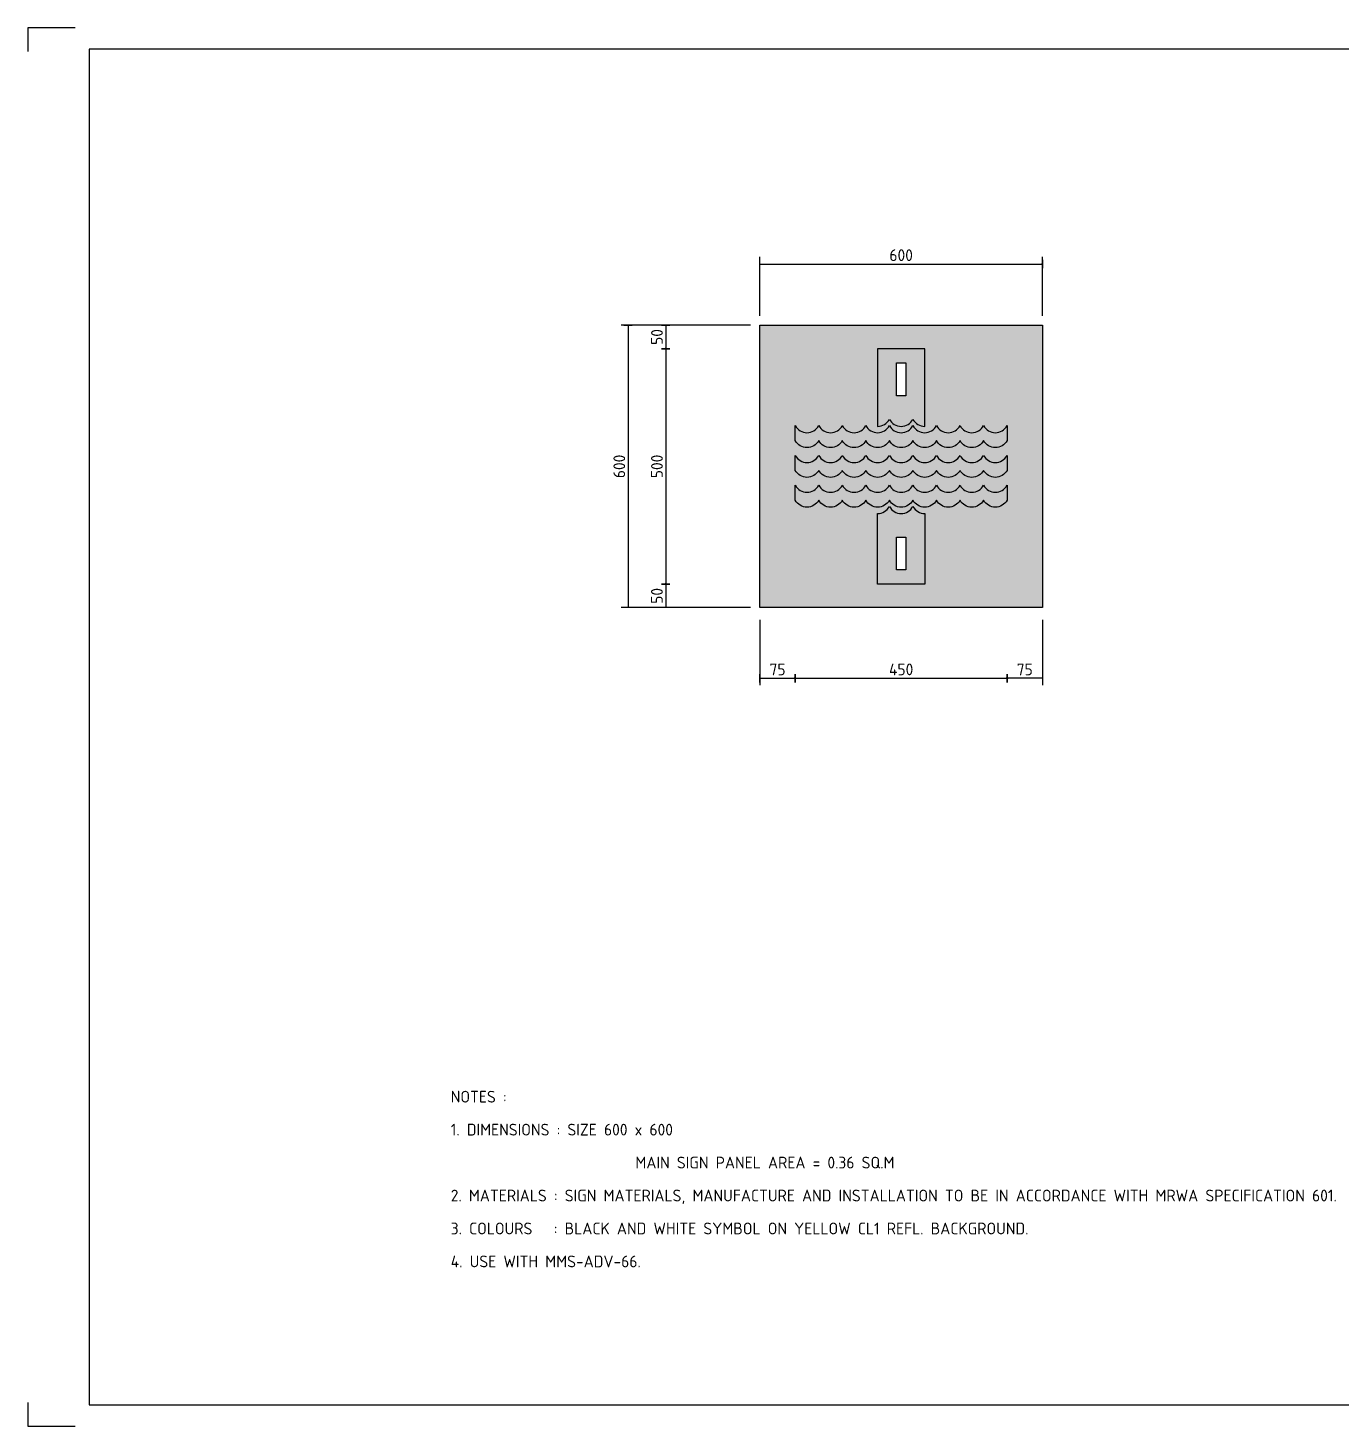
# Model space of a CAD drawing. Extents: x 0 to 420, y 0 to 297.
# Drawn here: x 0 to 278.9, y 0 to 297 of the extents above; entities that cross this region are included whole.
import ezdxf
from ezdxf.enums import TextEntityAlignment as Align

# ---------------------------------------------------------------- set-up
doc = ezdxf.new("R2010")
doc.units = 0
doc.header["$PDMODE"] = 3
doc.layers.get('0').update_dxf_attribs({"linetype": 'CONTINUOUS'})
doc.layers.get('DEFPOINTS').update_dxf_attribs({"linetype": 'CONTINUOUS'})
for name, color, linetype in [('L25', 1, 'CONTINUOUS'), ('NOTES', 1, 'CONTINUOUS'), ('T25', 1, 'CONTINUOUS'), ('TBLK18', 4, 'CONTINUOUS'), ('TBLK25', 1, 'CONTINUOUS'), ('TBLK35', 3, 'CONTINUOUS'), ('TBLK50', 7, 'CONTINUOUS')]:
    doc.layers.add(name, color=color, linetype=linetype)
doc.layers.add('YELLOW', color=7, linetype='CONTINUOUS', true_color=0xfedb00)
doc.styles.add('ISO', font='iso3098b.shx')
doc.dimstyles.new('SIGNSDIM', dxfattribs={"dimtxt": 2.5, "dimasz": 0.2, "dimexe": 1.5, "dimexo": 2, "dimtad": 1, "dimdec": 4, "dimlfac": 10, "dimrnd": 1, "dimdsep": 46, "dimtxsty": 'ISO', "dimblk": 'SGNDIM', "dimcen": 2.5, "dimse2": 1, "dimadec": 0, "dimazin": 0, "dimtfac": 1, "dimtdec": 4, "dimtix": 1, "dimtmove": 0, "dimatfit": 3, "dimldrblk": 'SGNDIM', "dimfxl": 1, "dimtolj": 1, "dimtzin": 0, "dimarcsym": 0})

# ---------------------------------------------------------------- blocks, each defined once
blk = doc.blocks.new('SGNDIM')
for p, q in [((0, 0), (-1, 0)), ((0, 4.5), (0, -4.5))]:
    blk.add_line(p, q)
blk = doc.blocks.new('*D1')
at = {"layer": 'DEFPOINTS', "color": 0, "transparency": 16777216}
for p in [(155.4569428568548, 233.8560857507413), (127.4569428568548, 173.8560857507413), (155.4569428568548, 173.8560857507413)]:
    blk.add_point(p, dxfattribs=at)
at = {"layer": 'T25', "color": 0, "lineweight": -2, "transparency": 16777216}
for p, q in [((153.4569428568548, 233.8560857507413), (125.9569428568548, 233.8560857507413)), ((127.4569428568548, 233.6560857507413), (127.4569428568548, 174.0560857507413)), ((153.4569428568548, 173.8560857507413), (125.9569428568548, 173.8560857507413))]:
    blk.add_line(p, q, dxfattribs=at)
at = {"layer": 'T25', "color": 0, "lineweight": -2, "transparency": 16777216, "xscale": 0.2, "yscale": 0.2, "zscale": 0.2}
for p, rotation in [((127.4569428568548, 233.8560857507413), 90), ((127.4569428568548, 173.8560857507413), 270)]:
    blk.add_blockref('SGNDIM', p, dxfattribs=dict(at, rotation=rotation))
at = {"layer": 'T25', "color": 0, "transparency": 16777216, "insert": (125.5819428568547, 203.8560857507413), "char_height": 2.5, "attachment_point": 5, "rotation": 90, "style": 'ISO'}
blk.add_mtext('\\A1;600', dxfattribs=at)
blk = doc.blocks.new('*D2')
at = {"layer": 'DEFPOINTS', "color": 0, "transparency": 16777216}
for p in [(155.4569428568548, 173.2996001203972), (162.956942856855, 173.2996001203972), (162.956942856855, 158.8560857507413)]:
    blk.add_point(p, dxfattribs=at)
at = {"layer": 'T25', "color": 0, "lineweight": -2, "transparency": 16777216}
for p, q in [((155.4569428568548, 171.2996001203972), (155.4569428568548, 157.3560857507413)), ((155.6569428568548, 158.8560857507413), (162.756942856855, 158.8560857507413))]:
    blk.add_line(p, q, dxfattribs=at)
at = {"layer": 'T25', "color": 0, "lineweight": -2, "transparency": 16777216, "xscale": 0.2, "yscale": 0.2, "zscale": 0.2, "rotation": 180}
blk.add_blockref('SGNDIM', (155.4569428568548, 158.8560857507413), dxfattribs=at)
at = {"layer": 'T25', "color": 0, "lineweight": -2, "transparency": 16777216, "xscale": 0.2, "yscale": 0.2, "zscale": 0.2}
blk.add_blockref('SGNDIM', (162.956942856855, 158.8560857507413), dxfattribs=at)
at = {"layer": 'T25', "color": 0, "transparency": 16777216, "insert": (159.2069428568549, 160.7310857507413), "char_height": 2.5, "attachment_point": 5, "style": 'ISO'}
blk.add_mtext('\\A1;75', dxfattribs=at)
blk = doc.blocks.new('*D3')
at = {"layer": 'DEFPOINTS', "color": 0, "transparency": 16777216}
for p in [(162.956942856855, 174.0512340473305), (207.9569428568546, 174.0512340473305), (207.9569428568546, 158.8560857507413)]:
    blk.add_point(p, dxfattribs=at)
at = {"layer": 'T25', "color": 0, "lineweight": -2, "transparency": 16777216}
blk.add_line((163.156942856855, 158.8560857507413), (207.7569428568546, 158.8560857507413), dxfattribs=at)
at = {"layer": 'T25', "color": 0, "lineweight": -2, "transparency": 16777216, "xscale": 0.2, "yscale": 0.2, "zscale": 0.2, "rotation": 180}
blk.add_blockref('SGNDIM', (162.956942856855, 158.8560857507413), dxfattribs=at)
at = {"layer": 'T25', "color": 0, "lineweight": -2, "transparency": 16777216, "xscale": 0.2, "yscale": 0.2, "zscale": 0.2}
blk.add_blockref('SGNDIM', (207.9569428568546, 158.8560857507413), dxfattribs=at)
at = {"layer": 'T25', "color": 0, "transparency": 16777216, "insert": (185.4569428568548, 160.7310857507413), "char_height": 2.5, "attachment_point": 5, "style": 'ISO'}
blk.add_mtext('\\A1;450', dxfattribs=at)
blk = doc.blocks.new('*D4')
at = {"layer": 'DEFPOINTS', "color": 0, "transparency": 16777216}
for p in [(151.8064320947072, 233.8560857507413), (135.4569428568548, 228.8560857507412), (151.8064320947072, 228.8560857507412)]:
    blk.add_point(p, dxfattribs=at)
at = {"layer": 'T25', "color": 0, "lineweight": -2, "transparency": 16777216}
for p, q in [((149.8064320947072, 233.8560857507413), (133.9569428568548, 233.8560857507413)), ((135.4569428568548, 233.6560857507413), (135.4569428568548, 229.0560857507412))]:
    blk.add_line(p, q, dxfattribs=at)
at = {"layer": 'T25', "color": 0, "lineweight": -2, "transparency": 16777216, "xscale": 0.2, "yscale": 0.2, "zscale": 0.2}
for p, rotation in [((135.4569428568548, 233.8560857507413), 90), ((135.4569428568548, 228.8560857507412), 270)]:
    blk.add_blockref('SGNDIM', p, dxfattribs=dict(at, rotation=rotation))
at = {"layer": 'T25', "color": 0, "transparency": 16777216, "insert": (133.5819428568547, 231.3560857507413), "char_height": 2.5, "attachment_point": 5, "rotation": 90, "style": 'ISO'}
blk.add_mtext('\\A1;50', dxfattribs=at)
blk = doc.blocks.new('*D5')
at = {"layer": 'DEFPOINTS', "color": 0, "transparency": 16777216}
for p in [(218.790276190188, 228.8560857507412), (135.4569428568548, 178.8560857507413), (218.790276190188, 178.8560857507413)]:
    blk.add_point(p, dxfattribs=at)
at = {"layer": 'T25', "color": 0, "lineweight": -2, "transparency": 16777216}
blk.add_line((135.4569428568549, 228.6560857507412), (135.4569428568548, 179.0560857507413), dxfattribs=at)
at = {"layer": 'T25', "color": 0, "lineweight": -2, "transparency": 16777216, "xscale": 0.2, "yscale": 0.2, "zscale": 0.2}
for p, rotation in [((135.4569428568549, 228.8560857507412), 90), ((135.4569428568548, 178.8560857507413), 270)]:
    blk.add_blockref('SGNDIM', p, dxfattribs=dict(at, rotation=rotation))
at = {"layer": 'T25', "color": 0, "transparency": 16777216, "insert": (133.5819428568548, 203.8560857507413), "char_height": 2.5, "attachment_point": 5, "rotation": 90, "style": 'ISO'}
blk.add_mtext('\\A1;500', dxfattribs=at)
blk = doc.blocks.new('*D6')
at = {"layer": 'DEFPOINTS', "color": 0, "transparency": 16777216}
for p in [(146.5680539679659, 178.8560857507413), (135.4569428568548, 173.8560857507413), (146.5680539679659, 173.8560857507413)]:
    blk.add_point(p, dxfattribs=at)
at = {"layer": 'T25', "color": 0, "lineweight": -2, "transparency": 16777216}
for p, q in [((135.4569428568548, 178.6560857507413), (135.4569428568548, 174.0560857507413)), ((144.5680539679659, 173.8560857507413), (133.9569428568548, 173.8560857507413))]:
    blk.add_line(p, q, dxfattribs=at)
at = {"layer": 'T25', "color": 0, "lineweight": -2, "transparency": 16777216, "xscale": 0.2, "yscale": 0.2, "zscale": 0.2}
for p, rotation in [((135.4569428568548, 178.8560857507413), 90), ((135.4569428568548, 173.8560857507413), 270)]:
    blk.add_blockref('SGNDIM', p, dxfattribs=dict(at, rotation=rotation))
at = {"layer": 'T25', "color": 0, "transparency": 16777216, "insert": (133.5819428568547, 176.3560857507413), "char_height": 2.5, "attachment_point": 5, "rotation": 90, "style": 'ISO'}
blk.add_mtext('\\A1;50', dxfattribs=at)
blk = doc.blocks.new('*D7')
at = {"layer": 'DEFPOINTS', "color": 0, "transparency": 16777216}
for p in [(215.4569428568548, 246.8560857507413), (155.4569428568548, 233.8560857507413), (215.4569428568548, 233.8560857507413)]:
    blk.add_point(p, dxfattribs=at)
at = {"layer": 'T25', "color": 0, "lineweight": -2, "transparency": 16777216}
for p, q in [((155.4569428568548, 235.8560857507413), (155.4569428568548, 248.3560857507413)), ((155.6569428568548, 246.8560857507413), (215.2569428568548, 246.8560857507413)), ((215.4569428568548, 235.8560857507413), (215.4569428568548, 248.3560857507413))]:
    blk.add_line(p, q, dxfattribs=at)
at = {"layer": 'T25', "color": 0, "lineweight": -2, "transparency": 16777216, "xscale": 0.2, "yscale": 0.2, "zscale": 0.2, "rotation": 180}
blk.add_blockref('SGNDIM', (155.4569428568548, 246.8560857507413), dxfattribs=at)
at = {"layer": 'T25', "color": 0, "lineweight": -2, "transparency": 16777216, "xscale": 0.2, "yscale": 0.2, "zscale": 0.2}
blk.add_blockref('SGNDIM', (215.4569428568548, 246.8560857507413), dxfattribs=at)
at = {"layer": 'T25', "color": 0, "transparency": 16777216, "insert": (185.4569428568548, 248.7310857507413), "char_height": 2.5, "attachment_point": 5, "style": 'ISO'}
blk.add_mtext('\\A1;600', dxfattribs=at)
blk = doc.blocks.new('A3BBLK')
at = {"layer": 'TBLK25'}
for p, q in [((10, 297), (0, 297)), ((0, 297), (0, 292)), ((0, 5), (0, 0)), ((0, 0), (10, 0))]:
    blk.add_line(p, q, dxfattribs=at)
at = {"layer": 'TBLK50'}
for p, q in [((415.5000000000002, 292.5), (13, 292.5)), ((13, 292.5), (13, 4.5)), ((13, 4.5), (415.5000000000002, 4.5))]:
    blk.add_line(p, q, dxfattribs=at)
blk = doc.blocks.new('a3_in_vtblk')
blk.add_blockref('A3BBLK', (-3.741840828297427e-07, 1.894474053187878e-07))
at = {"layer": 'TBLK18', "style": 'ISO'}
for tag, p, height in [('GROUND_SURVEY_STD.', (381.875222273204, 126.1053199401716), 1.8), ('SURVEY_CAPTURE_DATE', (381.9454161662899, 122.6053199401716), 1.8), ('MAPPING_SURVEY_STD.', (381.9454161662899, 119.1053199401716), 1.8), ('MAPPING_CAPTURE_DATE', (381.9454161662898, 115.6053199401716), 1.8), ('PROJECT_ZONE', (381.9454161662899, 112.1053199401716), 1.8), ('HEIGHT_DATUM', (381.9454161662898, 108.6053199401714), 1.8), ('CLIENT_STREET_NAME', (355.5137892048512, 86.94082754562629), 1.5), ('CLIENT_TELEPHONE_NO.', (368.3055848069769, 84.67709447489977), 1.5), ('CLIENT_SUBURB_POSTCODE', (388.4876002642824, 86.9408275456263), 1.5), ('CLIENT_FAX_NO.', (393.555162257961, 84.67709447489979), 1.5), ('STREET_NAME', (355.5137892048512, 62.09980777502454), 1.5), ('SUBURB_POSTCODE', (388.4876002642824, 62.09980777502456), 1.5), ('TELEPHONE_NO.', (368.3055848069769, 59.83607470429803), 1.5), ('FAX_NO.', (393.555162257961, 59.83607470429804), 1.5)]:
    blk.add_attdef(tag, p, '', height=height, dxfattribs=at)
for tag, p in [('CLIENT_MR_DIRECTORATE', (381.4999755770158, 92.95956004759233)), ('MR_DIRECTORATE', (381.4999755770158, 68.11854027699059))]:
    blk.add_attdef(tag, text='', height=1.5, dxfattribs=at).set_placement(p, align=Align.CENTER)
at = {"layer": 'TBLK25', "style": 'ISO'}
for tag, height, p in [('CLIENT_MR__BRANCH', 2, (381.4999755770158, 90.03992980102237)), ('MR_BRANCH', 2, (381.4999755770158, 65.19891003042062)), ('ROAD_SECTION', 1.75, (384.4999996258161, 29.16173915914942)), ('SLK', 1.75, (384.4999996258161, 26.10752480193321)), ('CHAINAGE', 1.75, (384.4999996258161, 19.20540326262937))]:
    blk.add_attdef(tag, text='', height=height, dxfattribs=at).set_placement(p, align=Align.CENTER)
for tag, p, height in [('FILE_NUMBER', (371.7734368758553, 54.23654958023184), 2.5), ('DESIGNED_/_DRAWN', (371.7734368758553, 49.48654958023184), 2), ('VERIFIED', (371.7734368758553, 44.48654958023184), 2), ('APPROVED', (371.7734368758553, 39.48654958023184), 2), ('LOCAL_AUTHORITY', (370.4803377219841, 16.73347307702431), 1.25)]:
    blk.add_attdef(tag, p, '', height=height, dxfattribs=at)
at = {"layer": 'TBLK35', "style": 'ISO', "width": 0.9}
for tag, p in [('ROAD_PROJECT&NUMBER', (384.4999996258161, 32.230685934961)), ('DRAWING_DESCRIPTION', (384.4999996258161, 22.28803376023848))]:
    blk.add_attdef(tag, text='', height=2.5, dxfattribs=at).set_placement(p, align=Align.CENTER)
at = {"layer": 'TBLK50', "style": 'ISO'}
blk.add_attdef('MRWA_DRG_NUMBER', (356.2877078814561, 6.084560384789711), '', height=5, dxfattribs=at)
blk = doc.blocks.new('*D26')
at = {"layer": 'DEFPOINTS', "color": 0, "transparency": 16777216}
for p in [(207.9569428568546, 173.2996001203972), (215.4569428568548, 173.2996001203972), (207.9569428568546, 158.8560857507413)]:
    blk.add_point(p, dxfattribs=at)
at = {"layer": 'T25', "color": 0, "lineweight": -2, "transparency": 16777216}
for p, q in [((215.4569428568548, 171.2996001203972), (215.4569428568548, 157.3560857507413)), ((215.2569428568548, 158.8560857507413), (208.1569428568546, 158.8560857507413))]:
    blk.add_line(p, q, dxfattribs=at)
at = {"layer": 'T25', "color": 0, "lineweight": -2, "transparency": 16777216, "xscale": 0.2, "yscale": 0.2, "zscale": 0.2, "rotation": 180}
blk.add_blockref('SGNDIM', (207.9569428568546, 158.8560857507413), dxfattribs=at)
at = {"layer": 'T25', "color": 0, "lineweight": -2, "transparency": 16777216, "xscale": 0.2, "yscale": 0.2, "zscale": 0.2}
blk.add_blockref('SGNDIM', (215.4569428568548, 158.8560857507413), dxfattribs=at)
at = {"layer": 'T25', "color": 0, "transparency": 16777216, "insert": (211.7069428568547, 160.7310857507413), "char_height": 2.5, "attachment_point": 5, "style": 'ISO'}
blk.add_mtext('\\A1;75', dxfattribs=at)

msp = doc.modelspace()

# ---------------------------------------------------------------- hatches: boundary and pattern name
at = {"layer": 'L25'}
h = msp.add_hatch(color=256, dxfattribs=at)
edge = h.paths.add_edge_path()
edge.add_line((190.4569428568548, 212.3560857507412), (190.4569428568548, 228.8560857507411))
edge.add_line((190.4569428568548, 228.8560857507411), (180.4569428568548, 228.8560857507412))
edge.add_line((180.4569428568548, 228.8560857507412), (180.4569428568548, 212.3560857507413))
edge.add_arc((180.4569428568548, 215.1894190840746), 2.833333333333314, 270, 331.9275130641466)
edge.add_arc((185.4569428568548, 215.1894190840746), 2.833333333333325, 208.0724869358526, 331.9275130641474)
edge.add_arc((190.4569428568548, 215.1894190840746), 2.833333333333338, 208.0724869358531, 270)
h.paths.add_polyline_path([(184.4569428568548, 218.8560857507412), (184.4569428568548, 225.8560857507412), (186.4569428568547, 225.8560857507412), (186.4569428568547, 218.8560857507412)], flags=16)
h = msp.add_hatch(color=256, dxfattribs=at)
edge = h.paths.add_edge_path()
edge.add_arc((205.4569428568548, 210.6894190840746), 2.833333333333325, 208.0724869358526, 331.9275130641474, ccw=False)
edge.add_arc((200.4569428568548, 210.6894190840747), 2.833333333333338, 208.0724869358529, 331.92751306414686, ccw=False)
edge.add_arc((195.4569428568547, 210.6894190840746), 2.833333333333348, 208.0724869358534, 331.9275130641489, ccw=False)
edge.add_arc((190.4569428568548, 210.6894190840746), 2.833333333333311, 208.0724869358526, 331.9275130641479, ccw=False)
edge.add_arc((185.4569428568548, 210.6894190840746), 2.833333333333325, 208.0724869358526, 331.9275130641474, ccw=False)
edge.add_arc((180.4569428568548, 210.6894190840746), 2.833333333333313, 208.0724869358521, 331.9275130641466, ccw=False)
edge.add_arc((175.4569428568548, 210.6894190840746), 2.833333333333286, 208.0724869358519, 331.92751306414766, ccw=False)
edge.add_arc((170.4569428568549, 210.6894190840746), 2.833333333333273, 208.0724869358524, 331.9275130641481, ccw=False)
edge.add_arc((165.4569428568549, 210.6894190840746), 2.833333333333286, 208.0724869358519, 331.92751306414766, ccw=False)
edge.add_line((162.956942856855, 209.3560857507413), (162.956942856855, 212.522752417408))
edge.add_arc((165.4569428568549, 213.8560857507413), 2.833333333333286, 208.0724869358524, 331.9275130641471)
edge.add_arc((170.4569428568549, 213.8560857507413), 2.833333333333299, 208.0724869358529, 331.9275130641476)
edge.add_arc((175.4569428568548, 213.8560857507413), 2.833333333333286, 208.0724869358524, 331.9275130641471)
edge.add_arc((180.4569428568548, 213.8560857507412), 2.833333333333311, 208.0724869358521, 331.9275130641466)
edge.add_arc((185.4569428568548, 213.8560857507412), 2.833333333333325, 208.0724869358526, 331.9275130641474)
edge.add_arc((190.4569428568548, 213.8560857507412), 2.833333333333338, 208.0724869358531, 331.9275130641474)
edge.add_arc((195.4569428568547, 213.8560857507413), 2.833333333333326, 208.0724869358539, 331.9275130641484)
edge.add_arc((200.4569428568548, 213.8560857507413), 2.833333333333286, 208.0724869358524, 331.9275130641474)
edge.add_arc((205.4569428568548, 213.8560857507413), 2.833333333333325, 208.0724869358526, 331.9275130641474)
edge.add_line((207.9569428568548, 212.522752417408), (207.9569428568548, 209.3560857507413))
h = msp.add_hatch(color=256, dxfattribs=at)
edge = h.paths.add_edge_path()
edge.add_arc((205.4569428568548, 204.3560857507413), 2.833333333333325, 208.0724869358526, 331.9275130641474, ccw=False)
edge.add_arc((200.4569428568548, 204.3560857507413), 2.833333333333338, 208.0724869358529, 331.92751306414686, ccw=False)
edge.add_arc((195.4569428568547, 204.3560857507413), 2.833333333333348, 208.0724869358534, 331.9275130641489, ccw=False)
edge.add_arc((190.4569428568548, 204.3560857507412), 2.833333333333311, 208.0724869358526, 331.9275130641479, ccw=False)
edge.add_arc((185.4569428568548, 204.3560857507412), 2.833333333333325, 208.0724869358526, 331.9275130641474, ccw=False)
edge.add_arc((180.4569428568548, 204.3560857507412), 2.833333333333313, 208.0724869358521, 331.9275130641466, ccw=False)
edge.add_arc((175.4569428568548, 204.3560857507412), 2.833333333333286, 208.0724869358519, 331.92751306414766, ccw=False)
edge.add_arc((170.4569428568549, 204.3560857507412), 2.833333333333273, 208.0724869358524, 331.9275130641481, ccw=False)
edge.add_arc((165.4569428568549, 204.3560857507412), 2.833333333333286, 208.0724869358519, 331.92751306414766, ccw=False)
edge.add_line((162.956942856855, 203.022752417408), (162.956942856855, 206.1894190840746))
edge.add_arc((165.4569428568549, 207.5227524174079), 2.833333333333286, 208.0724869358524, 331.9275130641471)
edge.add_arc((170.4569428568549, 207.5227524174079), 2.833333333333299, 208.0724869358529, 331.9275130641476)
edge.add_arc((175.4569428568548, 207.5227524174079), 2.833333333333286, 208.0724869358524, 331.9275130641471)
edge.add_arc((180.4569428568548, 207.5227524174079), 2.833333333333311, 208.0724869358521, 331.9275130641466)
edge.add_arc((185.4569428568548, 207.5227524174079), 2.833333333333325, 208.0724869358526, 331.9275130641474)
edge.add_arc((190.4569428568548, 207.5227524174079), 2.833333333333338, 208.0724869358531, 331.9275130641474)
edge.add_arc((195.4569428568547, 207.522752417408), 2.833333333333326, 208.0724869358539, 331.9275130641484)
edge.add_arc((200.4569428568548, 207.522752417408), 2.833333333333286, 208.0724869358524, 331.9275130641474)
edge.add_arc((205.4569428568548, 207.522752417408), 2.833333333333325, 208.0724869358526, 331.9275130641474)
edge.add_line((207.9569428568548, 206.1894190840746), (207.9569428568548, 203.022752417408))
h = msp.add_hatch(color=256, dxfattribs=at)
edge = h.paths.add_edge_path()
edge.add_arc((205.4569428568548, 198.022752417408), 2.833333333333325, 208.0724869358526, 331.9275130641474, ccw=False)
edge.add_arc((200.4569428568548, 198.022752417408), 2.833333333333325, 208.0724869358524, 331.9275130641474, ccw=False)
edge.add_arc((195.4569428568547, 198.022752417408), 2.833333333333361, 208.0724869358539, 331.9275130641484, ccw=False)
edge.add_arc((190.4569428568548, 198.0227524174079), 2.833333333333325, 208.0724869358531, 331.9275130641474, ccw=False)
edge.add_arc((185.4569428568548, 198.0227524174079), 2.833333333333325, 208.0724869358526, 331.9275130641474, ccw=False)
edge.add_arc((180.4569428568548, 198.0227524174079), 2.833333333333313, 208.0724869358521, 331.9275130641466, ccw=False)
edge.add_arc((175.4569428568548, 198.0227524174079), 2.833333333333299, 208.0724869358524, 331.92751306414715, ccw=False)
edge.add_arc((170.4569428568549, 198.0227524174079), 2.833333333333286, 208.0724869358529, 331.92751306414766, ccw=False)
edge.add_arc((165.4569428568549, 198.0227524174079), 2.833333333333299, 208.0724869358524, 331.92751306414715, ccw=False)
edge.add_line((162.956942856855, 196.6894190840746), (162.956942856855, 199.8560857507413))
edge.add_arc((165.4569428568549, 201.1894190840746), 2.833333333333273, 208.0724869358519, 331.9275130641476)
edge.add_arc((170.4569428568549, 201.1894190840746), 2.833333333333286, 208.0724869358524, 331.9275130641481)
edge.add_arc((175.4569428568548, 201.1894190840746), 2.833333333333273, 208.0724869358519, 331.9275130641476)
edge.add_arc((180.4569428568548, 201.1894190840746), 2.833333333333311, 208.0724869358521, 331.9275130641466)
edge.add_arc((185.4569428568548, 201.1894190840745), 2.833333333333325, 208.0724869358526, 331.9275130641474)
edge.add_arc((190.4569428568548, 201.1894190840745), 2.833333333333325, 208.0724869358526, 331.9275130641479)
edge.add_arc((195.4569428568547, 201.1894190840746), 2.833333333333313, 208.0724869358534, 331.9275130641489)
edge.add_arc((200.4569428568548, 201.1894190840746), 2.833333333333299, 208.0724869358529, 331.9275130641469)
edge.add_arc((205.4569428568548, 201.1894190840746), 2.833333333333325, 208.0724869358526, 331.9275130641474)
edge.add_line((207.9569428568548, 199.8560857507413), (207.9569428568548, 196.6894190840746))
h = msp.add_hatch(color=256, dxfattribs=at)
edge = h.paths.add_edge_path()
edge.add_line((180.4569428568548, 178.8560857507413), (180.4569428568548, 193.8560857507413))
edge.add_arc((180.4569428568548, 196.6894190840746), 2.833333333333343, 270, 331.9275130641471)
edge.add_arc((185.4569428568548, 196.6894190840746), 2.833333333333325, 208.0724869358526, 331.9275130641474)
edge.add_arc((190.4569428568548, 196.6894190840746), 2.833333333333338, 208.0724869358531, 269.9999999999994)
edge.add_line((190.4569428568548, 193.8560857507413), (190.4569428568548, 178.8560857507413))
edge.add_line((190.4569428568548, 178.8560857507413), (180.4569428568548, 178.8560857507413))
h.paths.add_polyline_path([(184.4569428568548, 181.8560857507413), (184.4569428568548, 188.8560857507413), (186.4569428568547, 188.8560857507413), (186.4569428568547, 181.8560857507413)], flags=16)
at = {"layer": 'YELLOW'}
h = msp.add_hatch(color=256, dxfattribs=at)
h.paths.add_polyline_path([(155.4569428568548, 173.8560857507413), (155.4569428568548, 233.8560857507413), (215.4569428568548, 233.8560857507413), (215.4569428568548, 173.8560857507412)])
edge = h.paths.add_edge_path(flags=16)
edge.add_line((190.4569428568548, 212.3560857507412), (190.4569428568548, 228.8560857507411))
edge.add_line((190.4569428568548, 228.8560857507411), (180.4569428568548, 228.8560857507412))
edge.add_line((180.4569428568548, 228.8560857507412), (180.4569428568548, 212.3560857507413))
edge.add_arc((180.4569428568548, 215.1894190840746), 2.833333333333314, 270, 331.9275130641466)
edge.add_arc((185.4569428568548, 215.1894190840746), 2.833333333333325, 208.0724869358526, 331.9275130641474)
edge.add_arc((190.4569428568548, 215.1894190840746), 2.833333333333338, 208.0724869358531, 270)
edge = h.paths.add_edge_path(flags=16)
edge.add_line((180.4569428568548, 178.8560857507413), (180.4569428568548, 193.8560857507413))
edge.add_arc((180.4569428568548, 196.6894190840746), 2.833333333333343, 270, 331.9275130641471)
edge.add_arc((185.4569428568548, 196.6894190840746), 2.833333333333325, 208.0724869358526, 331.9275130641474)
edge.add_arc((190.4569428568548, 196.6894190840746), 2.833333333333338, 208.0724869358531, 269.9999999999994)
edge.add_line((190.4569428568548, 193.8560857507413), (190.4569428568548, 178.8560857507413))
edge.add_line((190.4569428568548, 178.8560857507413), (180.4569428568548, 178.8560857507413))
edge = h.paths.add_edge_path(flags=16)
edge.add_arc((205.4569428568548, 204.3560857507413), 2.833333333333325, 208.0724869358526, 331.9275130641474, ccw=False)
edge.add_arc((200.4569428568548, 204.3560857507413), 2.833333333333338, 208.0724869358529, 331.92751306414686, ccw=False)
edge.add_arc((195.4569428568547, 204.3560857507413), 2.833333333333348, 208.0724869358534, 331.9275130641489, ccw=False)
edge.add_arc((190.4569428568548, 204.3560857507412), 2.833333333333311, 208.0724869358526, 331.9275130641479, ccw=False)
edge.add_arc((185.4569428568548, 204.3560857507412), 2.833333333333325, 208.0724869358526, 331.9275130641474, ccw=False)
edge.add_arc((180.4569428568548, 204.3560857507412), 2.833333333333313, 208.0724869358521, 331.9275130641466, ccw=False)
edge.add_arc((175.4569428568548, 204.3560857507412), 2.833333333333286, 208.0724869358519, 331.92751306414766, ccw=False)
edge.add_arc((170.4569428568549, 204.3560857507412), 2.833333333333273, 208.0724869358524, 331.9275130641481, ccw=False)
edge.add_arc((165.4569428568549, 204.3560857507412), 2.833333333333286, 208.0724869358519, 331.92751306414766, ccw=False)
edge.add_line((162.956942856855, 203.022752417408), (162.956942856855, 206.1894190840746))
edge.add_arc((165.4569428568549, 207.5227524174079), 2.833333333333286, 208.0724869358524, 331.9275130641471)
edge.add_arc((170.4569428568549, 207.5227524174079), 2.833333333333299, 208.0724869358529, 331.9275130641476)
edge.add_arc((175.4569428568548, 207.5227524174079), 2.833333333333286, 208.0724869358524, 331.9275130641471)
edge.add_arc((180.4569428568548, 207.5227524174079), 2.833333333333311, 208.0724869358521, 331.9275130641466)
edge.add_arc((185.4569428568548, 207.5227524174079), 2.833333333333325, 208.0724869358526, 331.9275130641474)
edge.add_arc((190.4569428568548, 207.5227524174079), 2.833333333333338, 208.0724869358531, 331.9275130641474)
edge.add_arc((195.4569428568547, 207.522752417408), 2.833333333333326, 208.0724869358539, 331.9275130641484)
edge.add_arc((200.4569428568548, 207.522752417408), 2.833333333333286, 208.0724869358524, 331.9275130641474)
edge.add_arc((205.4569428568548, 207.522752417408), 2.833333333333325, 208.0724869358526, 331.9275130641474)
edge.add_line((207.9569428568548, 206.1894190840746), (207.9569428568548, 203.022752417408))
edge = h.paths.add_edge_path(flags=16)
edge.add_arc((205.4569428568548, 198.022752417408), 2.833333333333325, 208.0724869358526, 331.9275130641474, ccw=False)
edge.add_arc((200.4569428568548, 198.022752417408), 2.833333333333325, 208.0724869358524, 331.9275130641474, ccw=False)
edge.add_arc((195.4569428568547, 198.022752417408), 2.833333333333361, 208.0724869358539, 331.9275130641484, ccw=False)
edge.add_arc((190.4569428568548, 198.0227524174079), 2.833333333333325, 208.0724869358531, 331.9275130641474, ccw=False)
edge.add_arc((185.4569428568548, 198.0227524174079), 2.833333333333325, 208.0724869358526, 331.9275130641474, ccw=False)
edge.add_arc((180.4569428568548, 198.0227524174079), 2.833333333333313, 208.0724869358521, 331.9275130641466, ccw=False)
edge.add_arc((175.4569428568548, 198.0227524174079), 2.833333333333299, 208.0724869358524, 331.92751306414715, ccw=False)
edge.add_arc((170.4569428568549, 198.0227524174079), 2.833333333333286, 208.0724869358529, 331.92751306414766, ccw=False)
edge.add_arc((165.4569428568549, 198.0227524174079), 2.833333333333299, 208.0724869358524, 331.92751306414715, ccw=False)
edge.add_line((162.956942856855, 196.6894190840746), (162.956942856855, 199.8560857507413))
edge.add_arc((165.4569428568549, 201.1894190840746), 2.833333333333273, 208.0724869358519, 331.9275130641476)
edge.add_arc((170.4569428568549, 201.1894190840746), 2.833333333333286, 208.0724869358524, 331.9275130641481)
edge.add_arc((175.4569428568548, 201.1894190840746), 2.833333333333273, 208.0724869358519, 331.9275130641476)
edge.add_arc((180.4569428568548, 201.1894190840746), 2.833333333333311, 208.0724869358521, 331.9275130641466)
edge.add_arc((185.4569428568548, 201.1894190840745), 2.833333333333325, 208.0724869358526, 331.9275130641474)
edge.add_arc((190.4569428568548, 201.1894190840745), 2.833333333333325, 208.0724869358526, 331.9275130641479)
edge.add_arc((195.4569428568547, 201.1894190840746), 2.833333333333313, 208.0724869358534, 331.9275130641489)
edge.add_arc((200.4569428568548, 201.1894190840746), 2.833333333333299, 208.0724869358529, 331.9275130641469)
edge.add_arc((205.4569428568548, 201.1894190840746), 2.833333333333325, 208.0724869358526, 331.9275130641474)
edge.add_line((207.9569428568548, 199.8560857507413), (207.9569428568548, 196.6894190840746))
edge = h.paths.add_edge_path(flags=16)
edge.add_arc((205.4569428568548, 210.6894190840746), 2.833333333333325, 208.0724869358526, 331.9275130641474, ccw=False)
edge.add_arc((200.4569428568548, 210.6894190840746), 2.833333333333325, 208.0724869358524, 331.9275130641474, ccw=False)
edge.add_arc((195.4569428568547, 210.6894190840746), 2.833333333333361, 208.0724869358539, 331.9275130641484, ccw=False)
edge.add_arc((190.4569428568548, 210.6894190840746), 2.833333333333325, 208.0724869358531, 331.9275130641474, ccw=False)
edge.add_arc((185.4569428568548, 210.6894190840746), 2.833333333333325, 208.0724869358526, 331.9275130641474, ccw=False)
edge.add_arc((180.4569428568548, 210.6894190840746), 2.833333333333313, 208.0724869358521, 331.9275130641466, ccw=False)
edge.add_arc((175.4569428568548, 210.6894190840746), 2.833333333333299, 208.0724869358524, 331.92751306414715, ccw=False)
edge.add_arc((170.4569428568549, 210.6894190840746), 2.833333333333286, 208.0724869358529, 331.92751306414766, ccw=False)
edge.add_arc((165.4569428568549, 210.6894190840746), 2.833333333333299, 208.0724869358524, 331.92751306414715, ccw=False)
edge.add_line((162.956942856855, 209.3560857507413), (162.956942856855, 212.522752417408))
edge.add_arc((165.4569428568549, 213.8560857507412), 2.833333333333273, 208.0724869358519, 331.9275130641476)
edge.add_arc((170.4569428568549, 213.8560857507412), 2.833333333333286, 208.0724869358524, 331.9275130641481)
edge.add_arc((175.4569428568548, 213.8560857507412), 2.833333333333273, 208.0724869358519, 331.9275130641476)
edge.add_arc((180.4569428568548, 213.8560857507412), 2.833333333333311, 208.0724869358521, 331.9275130641466)
edge.add_arc((185.4569428568548, 213.8560857507412), 2.833333333333325, 208.0724869358526, 331.9275130641474)
edge.add_arc((190.4569428568548, 213.8560857507412), 2.833333333333325, 208.0724869358526, 331.9275130641479)
edge.add_arc((195.4569428568547, 213.8560857507413), 2.833333333333313, 208.0724869358534, 331.9275130641489)
edge.add_arc((200.4569428568548, 213.8560857507413), 2.833333333333299, 208.0724869358529, 331.9275130641469)
edge.add_arc((205.4569428568548, 213.8560857507413), 2.833333333333325, 208.0724869358526, 331.9275130641474)
edge.add_line((207.9569428568548, 212.522752417408), (207.9569428568548, 209.3560857507413))

# ---------------------------------------------------------------- linework, layer by layer
at = {"layer": 'L25'}
for points in [[(155.4569428568548, 173.8560857507413), (155.4569428568548, 233.8560857507413), (215.4569428568548, 233.8560857507413), (215.4569428568548, 173.8560857507412)], [(184.4569428568548, 218.8560857507412), (184.4569428568548, 225.8560857507412), (186.4569428568547, 225.8560857507412), (186.4569428568547, 218.8560857507412)], [(184.4569428568548, 181.8560857507413), (184.4569428568548, 188.8560857507413), (186.4569428568547, 188.8560857507413), (186.4569428568547, 181.8560857507413)]]:
    msp.add_lwpolyline(points, close=True, dxfattribs=at)
for points in [[(190.4569428568548, 212.3560857507412), (190.4569428568548, 228.8560857507411), (180.4569428568548, 228.8560857507412), (180.4569428568548, 212.3560857507413, 0.2769839649484317), (182.9569428568548, 213.8560857507412, 0.6000000000000041), (187.9569428568548, 213.8560857507412, 0.276983964948433)], [(207.9569428568548, 209.3560857507413, -0.6000000000000044), (202.9569428568548, 209.3560857507413, -0.6000000000000041), (197.9569428568548, 209.3560857507414, -0.6000000000000041), (192.9569428568548, 209.3560857507413, -0.6000000000000041), (187.9569428568548, 209.3560857507412, -0.6000000000000041), (182.9569428568548, 209.3560857507412, -0.6000000000000041), (177.9569428568548, 209.3560857507413, -0.6000000000000041), (172.9569428568549, 209.3560857507413, -0.6000000000000041), (167.9569428568549, 209.3560857507413, -0.6000000000000044), (162.956942856855, 209.3560857507413), (162.956942856855, 212.522752417408, 0.6000000000000044), (167.9569428568549, 212.522752417408, 0.6000000000000041), (172.9569428568549, 212.522752417408, 0.6000000000000041), (177.9569428568548, 212.522752417408, 0.6000000000000041), (182.9569428568548, 212.5227524174079, 0.6000000000000041), (187.9569428568548, 212.5227524174079, 0.6000000000000041), (192.9569428568548, 212.5227524174079, 0.6000000000000041), (197.9569428568548, 212.522752417408, 0.6000000000000041), (202.9569428568548, 212.522752417408, 0.6000000000000044), (207.9569428568548, 212.522752417408)], [(207.9569428568548, 203.022752417408, -0.6000000000000044), (202.9569428568548, 203.022752417408, -0.6000000000000041), (197.9569428568548, 203.022752417408, -0.6000000000000041), (192.9569428568548, 203.0227524174079, -0.6000000000000041), (187.9569428568548, 203.0227524174079, -0.6000000000000041), (182.9569428568548, 203.0227524174079, -0.6000000000000041), (177.9569428568548, 203.022752417408, -0.6000000000000041), (172.9569428568549, 203.022752417408, -0.6000000000000041), (167.9569428568549, 203.022752417408, -0.6000000000000044), (162.956942856855, 203.022752417408), (162.956942856855, 206.1894190840746, 0.6000000000000044), (167.9569428568549, 206.1894190840746, 0.6000000000000041), (172.9569428568549, 206.1894190840746, 0.6000000000000041), (177.9569428568548, 206.1894190840746, 0.6000000000000041), (182.9569428568548, 206.1894190840746, 0.6000000000000041), (187.9569428568548, 206.1894190840746, 0.6000000000000041), (192.9569428568548, 206.1894190840746, 0.6000000000000041), (197.9569428568548, 206.1894190840747, 0.6000000000000041), (202.9569428568548, 206.1894190840746, 0.6000000000000044), (207.9569428568548, 206.1894190840746)], [(207.9569428568548, 196.6894190840746, -0.6000000000000044), (202.9569428568548, 196.6894190840746, -0.6000000000000041), (197.9569428568548, 196.6894190840747, -0.6000000000000041), (192.9569428568548, 196.6894190840746, -0.6000000000000041), (187.9569428568548, 196.6894190840746, -0.6000000000000041), (182.9569428568548, 196.6894190840746, -0.6000000000000041), (177.9569428568548, 196.6894190840746, -0.6000000000000041), (172.9569428568549, 196.6894190840746, -0.6000000000000041), (167.9569428568549, 196.6894190840746, -0.6000000000000044), (162.956942856855, 196.6894190840746), (162.956942856855, 199.8560857507413, 0.6000000000000044), (167.9569428568549, 199.8560857507413, 0.6000000000000041), (172.9569428568549, 199.8560857507413, 0.6000000000000041), (177.9569428568548, 199.8560857507413, 0.6000000000000041), (182.9569428568548, 199.8560857507412, 0.6000000000000041), (187.9569428568548, 199.8560857507412, 0.6000000000000041), (192.9569428568548, 199.8560857507412, 0.6000000000000041), (197.9569428568548, 199.8560857507413, 0.6000000000000041), (202.9569428568548, 199.8560857507413, 0.6000000000000044), (207.9569428568548, 199.8560857507413)], [(180.4569428568548, 178.8560857507413), (180.4569428568548, 193.8560857507413, 0.2769839649484351), (182.9569428568548, 195.3560857507413, 0.6000000000000041), (187.9569428568548, 195.3560857507413, 0.2769839649484303), (190.4569428568548, 193.8560857507413), (190.4569428568548, 178.8560857507413)]]:
    msp.add_lwpolyline(points, format="xyb", close=True, dxfattribs=at)

# ---------------------------------------------------------------- block references
at = {"color": 1}
msp.add_blockref('a3_in_vtblk', (3.741840828297427e-07, -1.894474053187878e-07), dxfattribs=at)

# ---------------------------------------------------------------- texts
at = {"layer": 'NOTES', "style": 'ISO'}
for s, p in [('NOTES :', (89.79596986371115, 68.71553184781568)), ('1. DIMENSIONS : SIZE 600 x 600', (89.79596986371115, 61.71553184781568)), ('0.36 SQ.M', (169.7959698637112, 54.71553184781567)), ('2. MATERIALS : SIGN MATERIALS, MANUFACTURE AND INSTALLATION TO BE IN ACCORDANCE WITH MRWA SPECIFICATION 601.', (89.79596986371115, 47.71553184781568)), ('3. COLOURS   : BLACK AND WHITE SYMBOL ON YELLOW CL1 REFL. BACKGROUND.', (89.79596986371115, 40.71553184781568)), ('4. USE WITH MMS-ADV-66.', (89.79596986371115, 33.71553184781568))]:
    msp.add_text(s, height=2.5, dxfattribs=at).set_placement(p)
msp.add_text('MAIN SIGN PANEL AREA = ', height=2.5, dxfattribs=at).set_placement((169.7959698637112, 54.71553184781567), align=Align.RIGHT)

# ---------------------------------------------------------------- dimensions: what is measured, and where the dimension line sits
at = {"layer": 'T25'}
for base, p1, p2, override, picture, middle in [((215.4569428568548, 246.8560857507413), (155.4569428568548, 233.8560857507413), (215.4569428568548, 233.8560857507413), {"dimse2": 0}, '*D7', (185.4569428568548, 248.7310857507413)), ((207.9569428568546, 158.8560857507413), (162.956942856855, 174.0512340473305), (207.9569428568546, 174.0512340473305), {"dimse1": 1}, '*D3', (185.4569428568548, 160.7310857507413))]:
    dim = msp.add_linear_dim(base=base, p1=p1, p2=p2, dimstyle='SIGNSDIM', override=override, dxfattribs=at)
    dim.commit()
    dim.dimension.update_dxf_attribs({"geometry": picture, "text_midpoint": middle})
for base, p1, p2, override, picture, middle in [((127.4569428568548, 173.8560857507413), (155.4569428568548, 233.8560857507413), (155.4569428568548, 173.8560857507413), {"dimse2": 0}, '*D1', (125.5819428568547, 203.8560857507413)), ((135.4569428568548, 178.8560857507413), (218.790276190188, 228.8560857507412), (218.790276190188, 178.8560857507413), {"dimse1": 1}, '*D5', (133.5819428568548, 203.8560857507413)), ((135.4569428568548, 173.8560857507413), (146.5680539679659, 178.8560857507413), (146.5680539679659, 173.8560857507413), {"dimse1": 1, "dimse2": 0}, '*D6', (133.5819428568547, 176.3560857507413))]:
    dim = msp.add_linear_dim(base=base, p1=p1, p2=p2, angle=90, dimstyle='SIGNSDIM', override=override, dxfattribs=at)
    dim.commit()
    dim.dimension.update_dxf_attribs({"geometry": picture, "text_midpoint": middle})
for base, p1, p2, angle, picture, middle in [((135.4569428568548, 228.8560857507412), (151.8064320947072, 233.8560857507413), (151.8064320947072, 228.8560857507412), 90, '*D4', (133.5819428568547, 231.3560857507413)), ((207.9569428568546, 158.8560857507413), (215.4569428568548, 173.2996001203972), (207.9569428568546, 173.2996001203972), 180, '*D26', (211.7069428568547, 160.7310857507413))]:
    dim = msp.add_linear_dim(base=base, p1=p1, p2=p2, angle=angle, dimstyle='SIGNSDIM', dxfattribs=at)
    dim.commit()
    dim.dimension.update_dxf_attribs({"geometry": picture, "text_midpoint": middle})
dim = msp.add_linear_dim(base=(162.956942856855, 158.8560857507413), p1=(155.4569428568548, 173.2996001203972), p2=(162.956942856855, 173.2996001203972), dimstyle='SIGNSDIM', dxfattribs=at)
dim.commit()
dim.dimension.update_dxf_attribs({"geometry": '*D2', "text_midpoint": (159.2069428568549, 160.7310857507413)})

doc.saveas('drawing.dxf')
